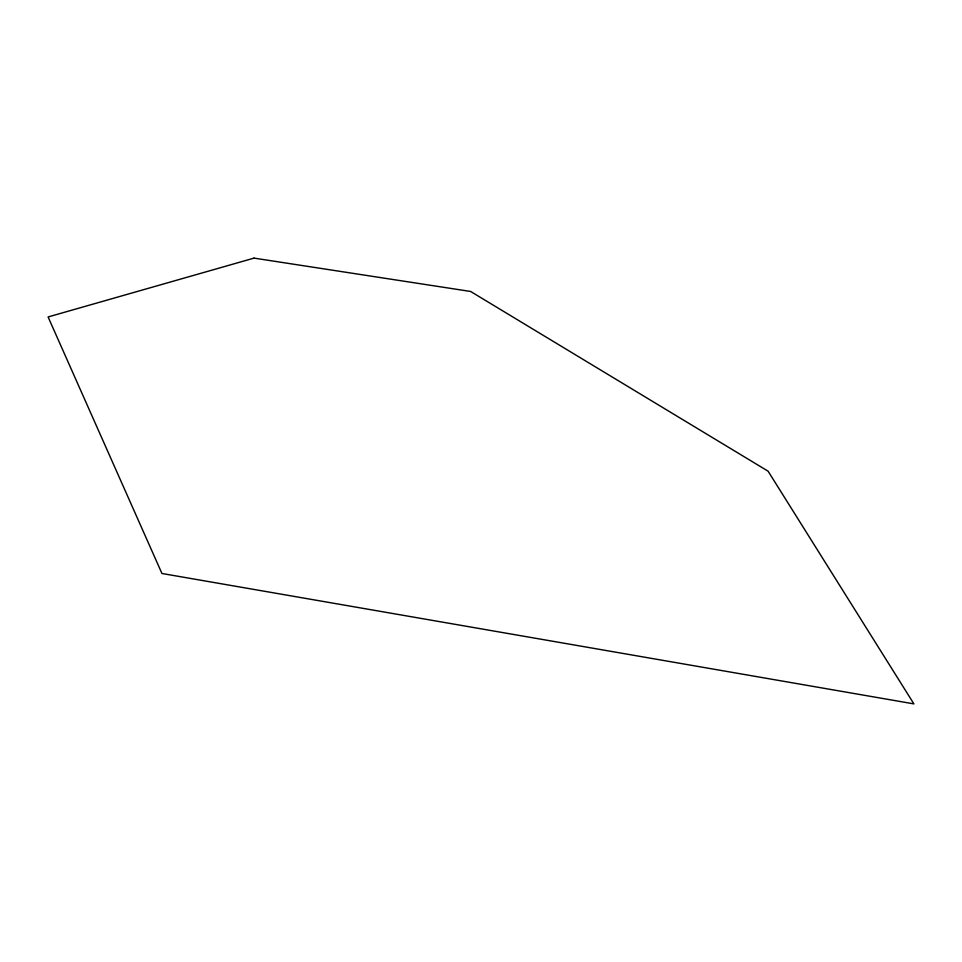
<?xml version="1.0" encoding="UTF-8"?>
<svg xmlns="http://www.w3.org/2000/svg" width="962" height="962" viewBox="0 0 962 962"><rect width="100%" height="100%" fill="white"/><g stroke="black" fill="none" stroke-linecap="round" stroke-linejoin="round"><path stroke-width="1.44" d="M254.028 258.117L48.1 316.955L161.941 573.484L913.9 703.883L768.085 471.188L470.61 291.462L254.028 258.117"/></g></svg>
